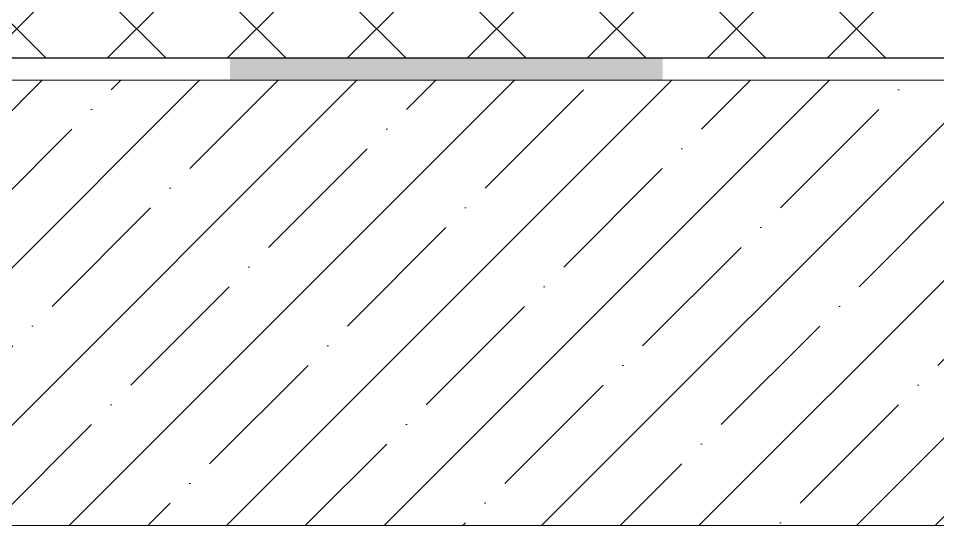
# Model space of a CAD drawing. Header units: millimetres. Extents: x -542032 to 558829, y -28615 to 266565.
# Drawn here: x -519279 to -517215, y -13667 to -12529 of the extents above; entities that cross this region are included whole.
import ezdxf

# ---------------------------------------------------------------- set-up
doc = ezdxf.new("R2010")
doc.units = ezdxf.units.MM
doc.layers.add('АР_Плита', color=220, linetype='Continuous')
doc.layers.add('АР_Тонкие', color=250, linetype='Continuous', lineweight=0)
doc.layers.add('АР_Штриховка', color=252, linetype='Continuous', lineweight=0)

msp = doc.modelspace()

# ---------------------------------------------------------------- hatches: boundary and pattern name
at = {"layer": 'АР_Тонкие'}
h = msp.add_hatch(color=0, dxfattribs=at)
h.paths.add_polyline_path([(-521718.9, -12667.6), (-521718.9, -12617.4), (-522618.7, -12617.4), (-522715.8, -12617.4), (-522715.8, -12667.6)])
h.paths.add_polyline_path([(-519775.8, -12667.6), (-519775.8, -12617.4), (-520747.3, -12617.4), (-520747.3, -12667.6)])
h.paths.add_polyline_path([(-518804.3, -12617.4), (-518804.3, -12667.6), (-517832.7, -12667.6), (-517832.7, -12617.4)])
h.paths.add_polyline_path([(-516861.2, -12617.4), (-516861.2, -12667.6), (-515889.7, -12667.6), (-515889.7, -12617.4)])
at = {"layer": 'АР_Штриховка', "ltscale": 100, "true_color": 0x000000}
h = msp.add_hatch(dxfattribs=at)
h.set_pattern_fill('ANSI37', color=18, scale=60, style=0)
h.set_pattern_definition([(45, (0, -36394.64), (-134.70384, 134.70384), []), (135, (0, -36394.64), (-134.70384, -134.70384), [])])
h.paths.add_polyline_path([(-515890.4, -11819.4), (-522715.8, -11819.4), (-522715.8, -12617.4), (-515890.4, -12617.4)])
h = msp.add_hatch(dxfattribs=at)
h.set_pattern_fill('ANSI35', color=18, scale=1000, style=0)
h.set_pattern_definition([(45, (-5201046, 719829.23), (-176.776695, 176.776695), []), (45, (-5200869.2, 719829.23), (-176.776695, 176.776695), [312.5, -62.5, 0, -62.5])])
h.paths.add_polyline_path([(-515890.4, -12667.4), (-522715.8, -12667.4), (-522715.8, -13667.4), (-515890.4, -13667.4)])

# ---------------------------------------------------------------- linework, layer by layer
at = {"layer": 'АР_Плита', "color": 18, "lineweight": 5, "ltscale": 100, "true_color": 0x000000}
for points in [[(-522715.8, -12617.4), (-515890.4, -12617.4), (-515890.4, -12617.4), (-522715.8, -12617.4)], [(-522715.8, -12667.4), (-515890.4, -12667.4), (-515890.4, -13667.4), (-522715.8, -13667.4)]]:
    msp.add_lwpolyline(points, close=True, dxfattribs=at)
at = {"layer": 'АР_Тонкие'}
msp.add_line((-522715.8, -12617.4), (-515890.4, -12617.4), dxfattribs=at)
at = {"layer": 'АР_Тонкие', "lineweight": 30}
msp.add_line((-522715.8, -12617.4), (-515890.4, -12617.4), dxfattribs=at)
at = {"layer": 'АР_Тонкие'}
msp.add_lwpolyline([(-522715.8, -12617.4), (-522715.8, -12617.4), (-515890.4, -12617.4)], dxfattribs=at)

doc.saveas('drawing.dxf')
